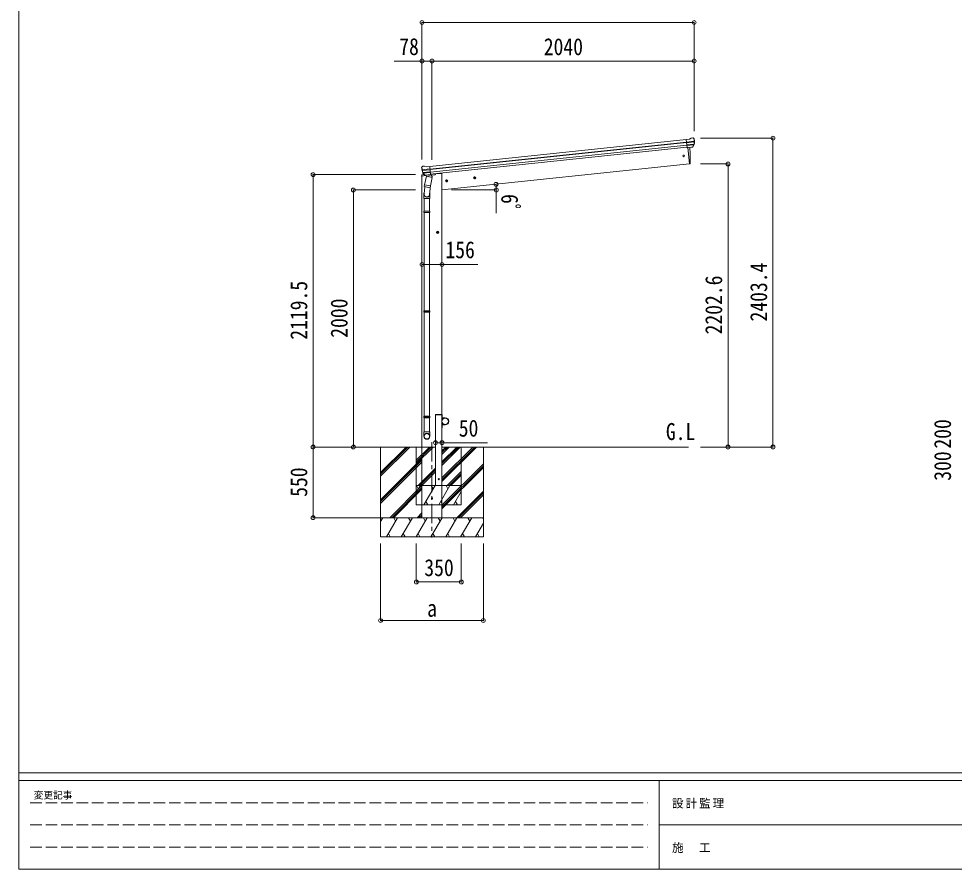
# Model space of a CAD drawing. Units: millimetres at full size, sheet at 1:30. Extents: x -8432 to 8432, y -5820 to 5820.
# Drawn here: x -8432 to -1151, y -5820 to 798 of the extents above; entities that cross this region are included whole.
import ezdxf
from ezdxf.enums import TextEntityAlignment as Align

# ---------------------------------------------------------------- set-up
doc = ezdxf.new("R2010")
doc.units = ezdxf.units.MM
doc.header["$LTSCALE"] = 30
doc.header["$PDMODE"] = 32
doc.header["$PDSIZE"] = 30
doc.linetypes.add('CHAIN1', pattern=[8, 5, -1, 1, -1])
doc.linetypes.add('DASHED3', pattern=[4, 3, -1])
for name, color, linetype, lineweight in [('0-0_0', 7, 'Continuous', 9), ('0-1_本体', 5, 'CHAIN1', 9), ('0-3_ELV2', 4, 'Continuous', 9), ('0-6_OTH_LINE', 6, 'Continuous', 9), ('0-7_SHAPE', 7, 'Continuous', 9), ('0-9_OUTLINE', 7, 'Continuous', 9), ('F-0_240', 7, 'Continuous', 9)]:
    doc.layers.add(name, color=color, linetype=linetype, lineweight=lineweight)
doc.styles.add('ＭＳ ゴシック', font='')
doc.styles.get('ＭＳ ゴシック').set_extended_font_data('MS Gothic')

msp = doc.modelspace()

# ---------------------------------------------------------------- linework, layer by layer
at = {"layer": '0-0_0'}
for p, q in [((-5744.52, -2534.54), (-5293.39, -2534.54)), ((-5615.89, -2761.11), (-5389.25, -2534.48)), ((-5615.89, -2746.97), (-5403.4, -2534.48)), ((-5615.89, -2732.82), (-5417.54, -2534.48)), ((-5615.89, -2534.54), (-5615.89, -3234.48)), ((-5337.89, -2534.54), (-5337.89, -2984.54)), ((-5337.89, -2636.89), (-5235.54, -2534.54)), ((-5337.89, -2651.03), (-5221.39, -2534.54)), ((-5337.89, -2665.17), (-5207.25, -2534.54)), ((-5337.89, -2534.54), (-5187.89, -2534.54)), ((-5137.89, -2591.48), (-5080.89, -2534.48)), ((-5137.89, -2577.33), (-5095.03, -2534.48)), ((-5137.89, -2563.19), (-5109.17, -2534.48)), ((-5137.89, -2534.54), (-3218.94, -2534.54)), ((-5137.89, -2803.61), (-4868.81, -2534.54)), ((-5137.89, -2789.47), (-4882.95, -2534.54)), ((-5137.89, -2775.32), (-4897.1, -2534.54)), ((-5137.89, -2677.3), (-4995.12, -2534.54)), ((-5137.89, -2663.16), (-5009.26, -2534.54)), ((-5137.89, -2649.02), (-5023.4, -2534.54)), ((-4987.89, -2984.54), (-4987.89, -2534.54)), ((-4815.89, -2534.54), (-4815.89, -3234.48)), ((-5615.89, -2944.96), (-5293.89, -2622.96)), ((-5615.89, -2959.1), (-5293.89, -2637.1)), ((-5615.89, -2973.24), (-5293.89, -2651.24)), ((-5137.89, -2987.45), (-4815.89, -2665.46)), ((-5137.89, -3001.6), (-4815.89, -2679.6)), ((-5137.89, -3015.74), (-4815.89, -2693.74)), ((-5323.41, -2834.54), (-5187.89, -2699.02)), ((-5309.27, -2834.54), (-5187.89, -2713.16)), ((-5295.12, -2834.54), (-5187.89, -2727.3)), ((-5097.13, -2834.54), (-4987.89, -2725.29)), ((-5082.99, -2834.54), (-4987.89, -2739.43)), ((-5068.85, -2834.54), (-4987.89, -2753.58)), ((-5543.28, -3084.48), (-5293.89, -2835.09)), ((-5337.89, -2887.65), (-5307.22, -2834.54)), ((-5337.89, -2834.54), (-4987.89, -2834.54)), ((-5322.22, -2860.52), (-5337.22, -2834.54)), ((-5278.35, -2984.54), (-5191.75, -2834.54)), ((-5206.75, -2860.52), (-5221.75, -2834.54)), ((-5162.88, -2984.54), (-5076.28, -2834.54)), ((-5091.28, -2860.52), (-5106.28, -2834.54)), ((-5529.14, -3084.48), (-5293.89, -2849.23)), ((-5514.99, -3084.48), (-5293.89, -2863.37)), ((-5047.41, -2984.54), (-4987.89, -2881.44)), ((-5022.78, -3084.48), (-4815.89, -2877.59)), ((-5008.64, -3084.48), (-4815.89, -2891.73)), ((-4994.49, -3084.48), (-4815.89, -2905.87)), ((-5337.89, -2984.54), (-4987.89, -2984.54)), ((-5263.35, -2958.56), (-5248.36, -2984.54)), ((-5147.88, -2958.56), (-5132.88, -2984.54)), ((-5032.41, -2958.56), (-5017.41, -2984.54)), ((-5331.14, -3084.48), (-5293.39, -3046.72)), ((-4815.89, -3084.48), (-5615.89, -3084.48)), ((-5615.89, -3113.42), (-5599.18, -3084.48)), ((-5614.18, -3110.46), (-5615.89, -3107.5)), ((-5570.31, -3234.48), (-5483.71, -3084.48)), ((-5498.71, -3110.46), (-5513.71, -3084.48)), ((-5454.84, -3234.48), (-5368.24, -3084.48)), ((-5383.24, -3110.46), (-5398.24, -3084.48)), ((-5339.37, -3234.48), (-5252.77, -3084.48)), ((-5317, -3084.48), (-5293.39, -3060.86)), ((-5302.86, -3084.48), (-5293.39, -3075.01)), ((-5267.77, -3110.46), (-5282.77, -3084.48)), ((-5223.9, -3234.48), (-5137.3, -3084.48)), ((-5152.3, -3110.46), (-5167.3, -3084.48)), ((-5108.43, -3234.48), (-5021.83, -3084.48)), ((-5036.83, -3110.46), (-5051.83, -3084.48)), ((-4992.96, -3234.48), (-4906.36, -3084.48)), ((-4921.36, -3110.46), (-4936.36, -3084.48)), ((-4877.49, -3234.48), (-4815.89, -3127.77)), ((-4815.89, -3093.15), (-4820.89, -3084.48)), ((-5615.89, -3234.48), (-4815.89, -3234.48)), ((-5555.31, -3208.5), (-5540.31, -3234.48)), ((-5439.84, -3208.5), (-5424.84, -3234.48)), ((-5324.37, -3208.5), (-5309.37, -3234.48)), ((-5208.9, -3208.5), (-5193.9, -3234.48)), ((-5093.43, -3208.5), (-5078.43, -3234.48)), ((-4977.96, -3208.5), (-4962.96, -3234.48)), ((-4862.49, -3208.5), (-4847.49, -3234.48))]:
    msp.add_line(p, q, dxfattribs=at)
at = {"layer": '0-1_本体'}
msp.add_line((-5215.89, -2496.24), (-5215.89, -3239.56), dxfattribs=at)
at = {"layer": '0-3_ELV2'}
for p, q in [((-5233.48, -352.53), (-3237.39, -142.74)), ((-3211.08, -137.96), (-3237.6, -140.75)), ((-3230.82, -205.3), (-3237.6, -140.75)), ((-3211.08, -137.96), (-3199.48, -130.99)), ((-3198.25, -130.58), (-3184.76, -129.16)), ((-3181.1, -130.25), (-3181.1, -130.24)), ((-3181.1, -130.25), (-3175.92, -134.44)), ((-3174.53, -138.14), (-3174.84, -136.29)), ((-5231.49, -371.43), (-3235.41, -161.63)), ((-5231.06, -375.61), (-3234.97, -165.81)), ((-5228.97, -395.47), (-3232.88, -185.67)), ((-3231.12, -202.41), (-5227.21, -412.2)), ((-3235.44, -161.28), (-3175.71, -155)), ((-3175.23, -160.87), (-3234.83, -167.13)), ((-3176.06, -177.62), (-3233.1, -183.61)), ((-3177.45, -182.28), (-3232.63, -188.08)), ((-3187.46, -200.51), (-3230.84, -205.07)), ((-3230.82, -205.3), (-3220.87, -204.25)), ((-3223.93, -204.58), (-3210.55, -331.97)), ((-3220.87, -204.25), (-3220.6, -204.32)), ((-3220.6, -204.32), (-3195.27, -201.66)), ((-3195.27, -201.66), (-3195.01, -201.54)), ((-3195.01, -201.54), (-3187.32, -200.73)), ((-3186.01, -198.86), (-3176.56, -180.56)), ((-3184.96, -199.29), (-3174.84, -181.03)), ((-5295.92, -361.11), (-5296.01, -359.23)), ((-5291.14, -352.02), (-5295.34, -357.2)), ((-5291.14, -352.02), (-5291.14, -352.02)), ((-5274.29, -348.78), (-5287.78, -350.2)), ((-5260.21, -353.33), (-5273.01, -348.93)), ((-5260.21, -353.33), (-5233.69, -350.54)), ((-5226.9, -415.1), (-5233.69, -350.54)), ((-3210.55, -331.97), (-5137.89, -534.54)), ((-3210.55, -331.97), (-3208.49, -331.68)), ((-5295.63, -419.7), (-5296.53, -426.53)), ((-5296.53, -426.53), (-5262.8, -422.98)), ((-5293.39, -3084.48), (-5293.39, -426.2)), ((-5276.12, -415.33), (-5292.97, -417.11)), ((-5231.53, -371.07), (-5291.27, -377.35)), ((-5290.52, -383.19), (-5230.91, -376.93)), ((-5273.01, -418.75), (-5286.7, -402.99)), ((-5286.21, -399.41), (-5229.18, -393.41)), ((-5272.07, -418.11), (-5285.11, -402.18)), ((-5283.89, -403.68), (-5228.71, -397.88)), ((-5262.71, -418.86), (-5270.4, -419.67)), ((-5270.3, -419.43), (-5226.93, -414.87)), ((-5262.43, -418.92), (-5262.71, -418.86)), ((-5237.1, -416.26), (-5262.43, -418.92)), ((-5236.85, -416.14), (-5237.1, -416.26)), ((-5226.9, -415.1), (-5236.85, -416.14)), ((-5222.78, -418.78), (-5193.52, -415.7)), ((-5188.66, -408.15), (-5189.08, -411.38)), ((-4883.66, -432.9), (-4889.73, -437.31)), ((-4881.83, -450.31), (-4883.92, -430.42)), ((-4876.8, -435.95), (-4883.66, -432.9)), ((-5091.73, -462.32), (-5111.62, -464.41)), ((-5102.46, -455.9), (-5108.53, -460.31)), ((-5108.53, -460.31), (-5107.74, -467.77)), ((-5107.74, -467.77), (-5100.89, -470.83)), ((-5100.63, -473.31), (-5102.72, -453.42)), ((-5095.6, -458.95), (-5102.46, -455.9)), ((-4872.93, -439.32), (-4892.82, -441.41)), ((-4889.73, -437.31), (-4888.95, -444.78)), ((-4888.95, -444.78), (-4882.09, -447.83)), ((-5161.89, -864.09), (-5181.89, -864.09)), ((-5171.89, -856.58), (-5178.39, -860.34)), ((-5178.39, -860.34), (-5178.39, -867.84)), ((-5178.39, -867.84), (-5171.89, -871.59)), ((-5171.89, -874.09), (-5171.89, -854.09)), ((-5165.39, -860.34), (-5171.89, -856.58)), ((-5188.19, -2284.54), (-5188.08, -2282.49)), ((-5137.59, -2284.54), (-5188.19, -2284.54)), ((-5187.89, -2284.54), (-5187.89, -2834.54)), ((-5137.89, -2284.54), (-5187.89, -2284.54)), ((-5138.69, -2281.54), (-5187.08, -2281.54)), ((-5137.89, -2834.54), (-5137.89, -2284.54)), ((-5137.89, -2284.54), (-5135.89, -2284.54)), ((-5137.59, -2284.54), (-5137.69, -2282.49)), ((-5135.89, -2307.24), (-5135.89, -2284.54)), ((-5112.89, -2307.24), (-5135.89, -2307.24)), ((-5135.89, -2309.24), (-5112.89, -2309.24)), ((-5137.89, -2384.54), (-5135.89, -2384.54)), ((-5135.89, -2359.84), (-5112.89, -2359.84)), ((-5135.89, -2361.84), (-5135.89, -2384.54)), ((-5112.89, -2361.84), (-5135.89, -2361.84))]:
    msp.add_line(p, q, dxfattribs=at)
for points in [[(-5137.89, -3084.48), (-5137.89, -405.54), (-5157.89, -405.54), (-5188.74, -408.78)], [(-4882.09, -447.83), (-4876.02, -443.42), (-4876.8, -435.95)], [(-5100.89, -470.83), (-5094.81, -466.42), (-5095.6, -458.95)], [(-5171.89, -871.59), (-5165.39, -867.84), (-5165.39, -860.34)]]:
    msp.add_lwpolyline(points, dxfattribs=at)
for centre, radius in [((-3257.34, -269.42), 6.5), ((-4882.88, -440.37), 8.5), ((-4882.88, -440.37), 7.7), ((-4882.88, -440.37), 6.5), ((-5101.67, -463.36), 8.5), ((-5101.67, -463.36), 7.7), ((-5101.67, -463.36), 6.5), ((-5171.89, -864.09), 8.5), ((-5171.89, -864.09), 7.7), ((-5171.89, -864.09), 6.5), ((-5112.89, -2334.54), 25), ((-5162.89, -2784.54), 4), ((-5215.64, -2934.48), 5)]:
    msp.add_circle(centre, radius, dxfattribs=at)
for centre, radius, start, end in [((-3197.94, -133.56), 3, 96.02369, 120.97631), ((-3184.24, -134.13), 5, 51.04426, 95.95574), ((-3368.08, -159.79), 192.44, 1.4271, 6.57578), ((-3375.42, -159.25), 202, 354.13916, 6), ((-4105.15, -291.76), 900, 357.63919, 5.64986), ((-3187.58, -197.84), 2.99, 285.2717, 331.00739), ((-3179.23, -179.18), 3, 332.69111, 354.20009), ((-3375.42, -159.25), 200.2, 354.20009, 359.53883), ((-3130.43, -152.89), 45.32, 182.67122, 185.64518), ((-3175.04, -162.2), 1.35, 95.1605, 97.91927), ((-3172.43, -160.65), 2.74, 179.02151, 184.43412), ((-3177.46, -179.57), 3, 331, 354.13916), ((-5095.03, -339.99), 202, 186, 197.86084), ((-5102.1, -342.04), 192.44, 185.42422, 190.5729), ((-5287.25, -355.17), 5, 96.04426, 140.95574), ((-5273.98, -351.76), 3, 71.02369, 95.97631), ((-3208.91, -328.71), 3, 278, 357.63919), ((-5292.66, -420.09), 3, 96, 172.5), ((-5335.99, -384.7), 45.32, 6.35482, 9.32878), ((-5293.29, -383.56), 2.74, 7.56588, 12.97849), ((-5290.42, -384.54), 1.35, 94.08073, 96.8395), ((-5095.03, -339.99), 200.2, 192.46117, 197.79991), ((-5284.44, -401.03), 3, 197.86084, 221), ((-5282.79, -400.28), 3, 197.79991, 219.30889), ((-5270.75, -416.79), 2.99, 220.99261, 266.7283), ((-5194.04, -410.73), 5, 276, 352.5), ((-5187.08, -2282.54), 1, 90, 176.99994), ((-5138.69, -2282.54), 1, 3.00011, 90), ((-5135.89, -2307.24), 2, 180, 270), ((-5112.89, -2334.54), 27.3, 270, 90), ((-5112.89, -2334.54), 25.3, 270, 90), ((-5135.89, -2361.84), 2, 90, 180)]:
    msp.add_arc(centre, radius, start, end, dxfattribs=at)
for centre, major_axis, ratio, start_param, end_param in [((-3176.79, -137.74), (-0.87, 5.91), 0.020485, 0.671432, 1.5691306), ((-3182.18, -133.23), (5.88, -1.31), 0.24881, 0.460585, 0.4641038), ((-3177.8, -136.77), (-2.34, 1.9), 0.995767, 3.9859716, 4.712389), ((-3187.78, -197.54), (-0.11, 3), 0.642905, 3.2459383, 4.203928), ((-3187.64, -197.74), (1.66, -2.51), 0.997631, 5.8041905, 5.8929484), ((-3187.71, -197.63), (3.53, -2.11), 0.650902, 5.2561448, 5.3289554), ((-3185.34, -197.28), (1.08, 3.13), 0.040856, 2.1135035, 2.1416249), ((-3373.12, -181.2), (-20.92, 199.05), 0.994373, 4.7113789, 4.7277536), ((-5293, -359.09), (1.9, 2.34), 0.995767, 1.5707963, 2.2972137), ((-5289.46, -354.71), (-5.48, -2.51), 0.24881, 5.8190815, 5.8226003), ((-5293.8, -360.25), (-0.38, 5.97), 0.020485, 4.7140547, 5.6117533), ((-5092.72, -361.94), (-20.92, 199.05), 0.994373, 1.5554317, 1.5718064), ((-5273.05, -416.71), (-1.71, 2.84), 0.040856, 4.1415604, 4.1696818), ((-5270.62, -416.45), (-0.51, 2.96), 0.642905, 2.0792573, 3.037247), ((-5270.66, -416.56), (-3.02, -2.79), 0.650902, 0.9542299, 1.0270405), ((-5270.71, -416.68), (-1.1, -2.8), 0.997631, 0.3902369, 0.4789948)]:
    msp.add_ellipse(centre, major_axis=major_axis, ratio=ratio, start_param=start_param, end_param=end_param, dxfattribs=at)
at = {"layer": '0-6_OTH_LINE'}
for p, q in [((-5293.39, 768.86), (-5293.39, -75.82)), ((-3175.5, 768.86), (-5293.39, 768.86)), ((-3175.5, 768.86), (-3175.5, -75.82)), ((-5293.39, 468.86), (-5510.68, 468.86)), ((-5293.39, 468.86), (-5293.39, -298.56)), ((-5215.64, 468.86), (-5293.39, 468.86)), ((-3175.5, 468.86), (-5215.64, 468.86)), ((-5215.64, 468.86), (-5215.64, -300.39)), ((-3175.5, 468.86), (-3175.5, -75.82)), ((-2561.81, -131.14), (-3124.67, -131.14)), ((-2561.81, -131.14), (-2561.81, -2534.54)), ((-2911.81, -331.97), (-3124.67, -331.97)), ((-2911.81, -331.97), (-2911.81, -2534.54)), ((-6140.86, -415.05), (-5343.89, -415.05)), ((-6140.86, -415.05), (-6140.86, -2534.54)), ((-5827.33, -2534.54), (-5827.33, -534.54)), ((-5827.33, -534.54), (-5343.89, -534.54)), ((-5293.39, -1114.09), (-5137.89, -1114.09)), ((-5137.89, -1114.09), (-4858.27, -1114.09)), ((-6140.86, -2534.54), (-5616.89, -2534.54)), ((-6140.86, -3084.54), (-6140.86, -2534.54)), ((-5827.33, -2534.54), (-5616.89, -2534.54)), ((-5187.89, -2500.98), (-5137.89, -2500.98)), ((-5137.89, -2500.98), (-4784, -2500.98)), ((-2911.81, -2534.54), (-3124.67, -2534.54)), ((-2561.81, -2534.54), (-3124.67, -2534.54)), ((-6140.86, -3084.54), (-5616.89, -3084.54)), ((-5615.89, -3884.48), (-5615.89, -3285.48)), ((-5337.89, -3584.48), (-5337.89, -3285.48)), ((-4987.89, -3584.48), (-4987.89, -3285.48)), ((-4815.89, -3884.48), (-4815.89, -3285.48)), ((-5337.89, -3584.48), (-4987.89, -3584.48)), ((-4815.89, -3884.48), (-5615.89, -3884.48))]:
    msp.add_line(p, q, dxfattribs=at)
at = {"layer": '0-6_OTH_LINE', "lineweight": 18}
for q in [(-5063.52, -534.54), (-4714.97, -716.04)]:
    msp.add_line((-4714.97, -534.54), q, dxfattribs=at)
at = {"layer": '0-6_OTH_LINE'}
msp.add_arc((-5063.52, -534.54), 348.55, 0, 7.27608, dxfattribs=at)
for p in [(-5293.39, 768.86), (-3175.5, 768.86), (-5293.39, 468.86), (-5215.64, 468.86), (-3175.5, 468.86), (-2561.81, -131.14), (-2911.81, -331.97), (-6140.86, -415.05), (-4717.78, -490.39), (-5827.33, -534.54), (-4714.97, -534.54), (-5293.39, -1114.09), (-5137.89, -1114.09), (-6140.86, -2534.54), (-5827.33, -2534.54), (-5187.89, -2500.98), (-5137.89, -2500.98), (-2911.81, -2534.54), (-2561.81, -2534.54), (-6140.86, -3084.54), (-5337.89, -3584.48), (-4987.89, -3584.48), (-5615.89, -3884.48), (-4815.89, -3884.48)]:
    msp.add_point(p, dxfattribs=at)
at = {"layer": '0-9_OUTLINE'}
for p, q in [((-5259.57, -428.03), (-5272.93, -493.69)), ((-5269.55, -419.67), (-5228.88, -415.4)), ((-5266.2, -419.97), (-5266.34, -420.7)), ((-5265.73, -421.83), (-5240.98, -431.58)), ((-5214.69, -437.17), (-5259.57, -428.03)), ((-5257.39, -425.11), (-5258.05, -428.34)), ((-5236.59, -416.59), (-5239.51, -430.94)), ((-5227.07, -413.51), (-5226.14, -413.7)), ((-5226.14, -413.7), (-5214.94, -430.63)), ((-5214.94, -430.63), (-5216.21, -436.86)), ((-5270.52, -508.98), (-5276.08, -564.7)), ((-5275.41, -505.94), (-5272.91, -493.69)), ((-5275.19, -507.33), (-5275.19, -507.33)), ((-5273.86, -508.3), (-5232.9, -516.63)), ((-5228.05, -502.82), (-5272.93, -493.69)), ((-5227.61, -500.68), (-5234.27, -568.43)), ((-5228.06, -502.82), (-5230.6, -515.29)), ((-5228.05, -502.82), (-5214.69, -437.17)), ((-5278.23, -601.86), (-5278.23, -567.51)), ((-5232.23, -567.21), (-5232.23, -601.86)), ((-5232.23, -601.86), (-5278.23, -601.86)), ((-5276.23, -601.86), (-5276.23, -698.61)), ((-5234.23, -601.86), (-5234.23, -698.61)), ((-5278.23, -700.61), (-5277.23, -698.61)), ((-5232.23, -700.61), (-5278.23, -700.61)), ((-5232.23, -708.61), (-5278.23, -708.61)), ((-5233.23, -698.61), (-5277.23, -698.61)), ((-5233.23, -710.61), (-5277.23, -710.61)), ((-5276.23, -710.61), (-5276.23, -1474.48)), ((-5234.23, -710.61), (-5234.23, -1474.48)), ((-5232.23, -700.61), (-5233.23, -698.61)), ((-5232.23, -708.61), (-5233.23, -710.61)), ((-5232.23, -700.61), (-5232.23, -708.61)), ((-5278.23, -1476.48), (-5277.23, -1474.48)), ((-5232.23, -1476.48), (-5278.23, -1476.48)), ((-5232.23, -1484.48), (-5278.23, -1484.48)), ((-5233.23, -1474.48), (-5277.23, -1474.48)), ((-5233.23, -1486.48), (-5277.23, -1486.48)), ((-5276.23, -1486.48), (-5276.23, -2294.98)), ((-5234.23, -1486.48), (-5234.23, -2294.98)), ((-5232.23, -1476.48), (-5233.23, -1474.48)), ((-5232.23, -1484.48), (-5233.23, -1486.48)), ((-5232.23, -1476.48), (-5232.23, -1484.48)), ((-5278.23, -2296.98), (-5277.23, -2294.98)), ((-5232.23, -2296.98), (-5278.23, -2296.98)), ((-5232.23, -2304.98), (-5278.23, -2304.98)), ((-5233.23, -2294.98), (-5277.23, -2294.98)), ((-5233.23, -2306.98), (-5277.23, -2306.98)), ((-5276.23, -2306.98), (-5276.23, -2416.98)), ((-5234.23, -2306.98), (-5234.23, -2416.98)), ((-5232.23, -2296.98), (-5233.23, -2294.98)), ((-5232.23, -2304.98), (-5233.23, -2306.98)), ((-5232.23, -2296.98), (-5232.23, -2304.98)), ((-5278.23, -2451.12), (-5278.23, -2416.98)), ((-5232.23, -2416.98), (-5278.23, -2416.98)), ((-5232.23, -2451.12), (-5232.23, -2416.98))]:
    msp.add_line(p, q, dxfattribs=at)
for points in [[(-5278.23, -700.61), (-5278.23, -708.61), (-5277.23, -710.61)], [(-5278.23, -1476.48), (-5278.23, -1484.48), (-5277.23, -1486.48)], [(-5278.23, -2296.98), (-5278.23, -2304.98), (-5277.23, -2306.98)]]:
    msp.add_lwpolyline(points, dxfattribs=at)
for centre, radius, start, end in [((-5269.6, -419.17), 0.5, 240.73754, 276), ((-5266.69, -419.87), 0.5, 348.5, 96), ((-5265.36, -420.9), 1, 168.5, 248.5), ((-5240.5, -430.67), 1.03, 242.53897, 344.46569), ((-5236, -416.75), 0.604, 93.09842, 164.70595), ((-5228.94, -414.9), 0.5, 276, 311.26246), ((-5273.5, -506.36), 1.95, 167.54017, 209.97766), ((-5273.46, -506.34), 2, 209.90962, 258.5), ((-5248.23, -567.51), 30, 177.45142, 180), ((-5232.5, -514.67), 2, 258.5, 341.96843)]:
    msp.add_arc(centre, radius, start, end, dxfattribs=at)
for centre, major_axis, ratio, start_param, end_param in [((-5255.23, -567.21), (23, 0), 0.996195, 2.621936, 6.6074797), ((-5255.23, -567.21), (21, 0), 0.996195, 3.0215498, 6.2247991), ((-5255.23, -2449.38), (-23, 0), 0.996195, 3.1415927, 6.2831853), ((-5255.23, -2451.12), (-23, 0), 0.996195, 3.1415927, 6.2831853), ((-5255.23, -2451.12), (0, -23.43), 0.981806, 4.712389, 7.8539816)]:
    msp.add_ellipse(centre, major_axis=major_axis, ratio=ratio, start_param=start_param, end_param=end_param, dxfattribs=at)
msp.add_ellipse((-5255.23, -2451.12), major_axis=(21, 0), ratio=0.996195, dxfattribs=at)
at = {"layer": 'F-0_240', "color": 5}
for p, q in [((-8432.06, 5820), (-8432.06, -5820)), ((-8432.06, -5070), (8007.94, -5070)), ((-8432.06, -5130), (5341.19, -5130)), ((-3448.82, -5130), (-3448.82, -5820)), ((-3448.82, -5475), (2701.18, -5475)), ((-8432.06, -5820), (8007.94, -5820))]:
    msp.add_line(p, q, dxfattribs=at)
at = {"layer": 'F-0_240', "color": 4, "linetype": 'DASHED3'}
for p, q in [((-8342.06, -5302.5), (-3538.82, -5302.5)), ((-8342.06, -5475), (-3538.82, -5475)), ((-8342.06, -5647.5), (-3538.82, -5647.5))]:
    msp.add_line(p, q, dxfattribs=at)

# ---------------------------------------------------------------- texts
at = {"layer": '0-6_OTH_LINE', "color": 7, "style": 'ＭＳ ゴシック', "width": 0.85}
for s, p in [('78', (-5470.41, 475.74)), ('2040', (-4345.57, 474.86)), ('156', (-5110.95, -1105.11)), ('50', (-5007.23, -2493.44)), ('350', (-5275.39, -3578.48)), ('a', (-5253.39, -3894.48))]:
    msp.add_text(s, height=132, dxfattribs=at).set_placement(p, align=Align.BOTTOM_LEFT)
for s, rotation, p in [('6ﾟ', 270, (-4715.43, -566.06)), ('2403.4', 90, (-2567.81, -1557.84)), ('2202.6', 90, (-2917.81, -1658.25)), ('2119.5', 90, (-6146.86, -1699.79)), ('2000', 90, (-5833.33, -1684.54)), ('200', 90, (-1136.61, -2547.04)), ('300', 90, (-1136.61, -2797.04)), ('550', 90, (-6146.86, -2922.04))]:
    msp.add_text(s, height=132, rotation=rotation, dxfattribs=at).set_placement(p, align=Align.BOTTOM_LEFT)
at = {"layer": '0-7_SHAPE', "style": 'ＭＳ ゴシック', "width": 0.85}
msp.add_text('G.L', height=132, dxfattribs=at).set_placement((-3395.21, -2519.57), align=Align.BOTTOM_LEFT)
at = {"layer": 'F-0_240', "style": 'ＭＳ ゴシック'}
msp.add_text('変更記事', height=54.99, dxfattribs=at).set_placement((-8314.83, -5287.5), align=Align.BOTTOM_LEFT)
at = {"layer": 'F-0_240', "char_height": 65.98, "attachment_point": 7, "style": 'ＭＳ ゴシック'}
for s, insert in [('\\T1.17;設計監理', (-3347.49, -5347.5)), ('\\T1.17;施\u3000工', (-3347.49, -5692.5))]:
    msp.add_mtext(s, dxfattribs=dict(at, insert=insert))

doc.saveas('drawing.dxf')
